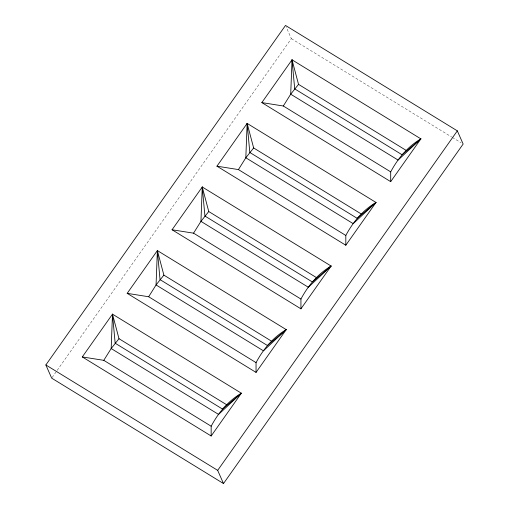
<?xml version="1.0" encoding="UTF-8"?>
<svg xmlns="http://www.w3.org/2000/svg" width="509" height="509" viewBox="0 0 509 509"><rect width="100%" height="100%" fill="white"/><g stroke="black" fill="none" stroke-linecap="round" stroke-linejoin="round"><path stroke-width="0.38" stroke-dasharray="2.54 1.91" d="M52.134 377.493L56.715 371.004M57.173 370.355L291.326 38.639L286.122 26.837M291.326 38.639L451.642 136.991M452.323 137.411L461.116 142.806"/><path stroke-width="0.76" d="M211.159 435.99L211.171 426.218C218.297 412.805 228.127 401.003 241.355 393.209L112.489 314.155L82.293 356.93L211.159 435.99L241.355 393.209L222.548 409.096L115.161 343.212L112.489 314.155L118.991 338.701L226.384 404.585M256.04 372.403L256.052 362.631C263.178 349.225 273.009 337.416 286.236 329.628L157.37 250.574L127.18 293.349L256.04 372.403L286.236 329.628L267.435 345.509L160.042 279.632L157.37 250.574L163.879 275.121L271.265 340.998M300.927 308.823L300.94 299.05C308.066 285.638 317.89 273.836 331.124 266.042L202.258 186.988L172.061 229.763L300.927 308.823L331.124 266.042L312.316 281.929L204.93 216.045L202.258 186.988L208.76 211.534L316.146 277.411M345.808 245.236L345.821 235.463C352.947 222.058 362.777 210.249 376.005 202.461L247.139 123.407L216.942 166.182L345.808 245.236L376.005 202.461L357.197 218.342L249.811 152.465L247.139 123.407L253.647 147.954L361.034 213.831M390.689 181.649L390.702 171.877C397.828 158.471 407.658 146.668 420.886 138.874L292.026 59.82L261.83 102.595L390.689 181.649L420.886 138.874L402.085 154.761L294.698 88.878L292.026 59.82L298.529 84.367L405.915 150.244M112.489 314.155L111.178 348.538L103.785 360.334L82.293 356.93M157.37 250.574L156.059 284.951L148.666 296.753L127.18 293.349M202.258 186.988L200.94 221.364L193.547 233.167L172.061 229.763M247.139 123.407L245.828 157.784L238.435 169.586L216.942 166.182M292.026 59.82L290.709 94.197L283.316 105.999L261.83 102.595M45.855 364.953L285.504 25.45L457.324 130.858L463.145 144.047L223.496 483.55L51.676 378.142L45.855 364.953L217.674 470.361L223.496 483.55M217.674 470.361L457.324 130.858M298.529 84.367L290.709 94.197L398.095 160.081L420.886 138.874M253.647 147.954L245.828 157.784L353.214 223.661L376.005 202.461M208.76 211.534L200.94 221.364L308.333 287.248L331.124 266.042M163.879 275.121L156.059 284.951L263.446 350.828L286.236 329.628M118.991 338.701L111.178 348.538L218.565 414.415L241.355 393.209M283.316 105.999L390.702 171.877M238.435 169.586L345.821 235.463M193.547 233.167L300.94 299.05M148.666 296.753L256.052 362.631M103.785 360.334L211.171 426.218"/></g></svg>
